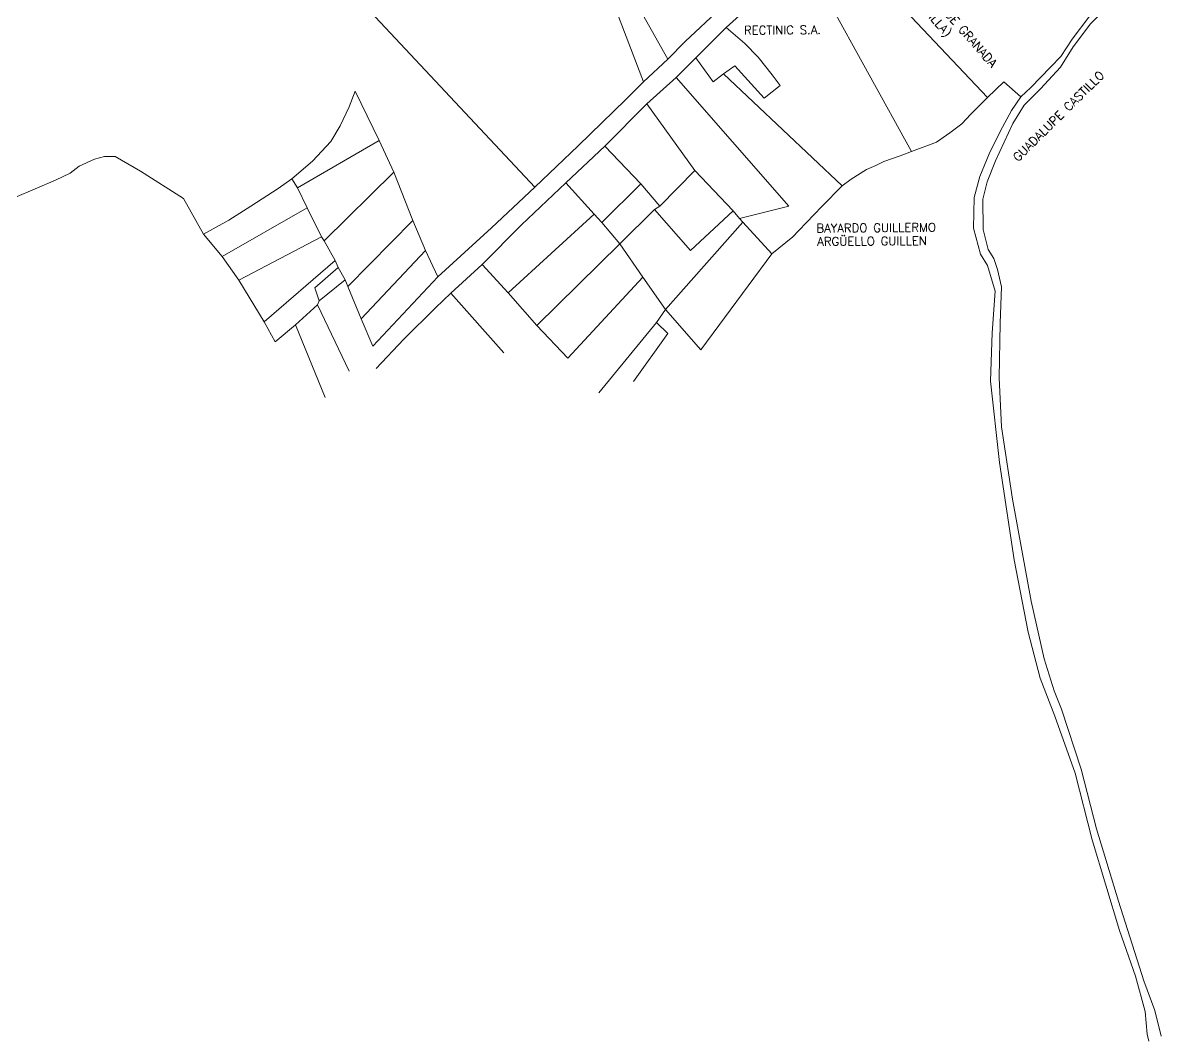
# Model space of a CAD drawing. Header units: millimetres. Extents: x 1956 to 636788, y 2654 to 1331964.
# Drawn here: x 634377 to 636151, y 1328330 to 1329918 of the extents above; entities that cross this region are included whole.
import ezdxf

# ---------------------------------------------------------------- set-up
doc = ezdxf.new("R2010")
doc.units = ezdxf.units.MM
doc.layers.add('2', color=7, linetype='Continuous')
doc.layers.add('textos_terrenos colindantes', color=4, linetype='Continuous')
doc.styles.add('style1', font='romans.shx')

msp = doc.modelspace()

# ---------------------------------------------------------------- linework, layer by layer
at = {"layer": '2', "color": 1, "lineweight": 0}
for p, q in [((635631.546, 1330064.545), (635879.989, 1329801.416)), ((635290.052, 1330025.074), (635382.102, 1329861.526)), ((635591.11, 1330026.216), (635761.509, 1329717.436)), ((635275.549, 1330004.758), (635344.21, 1329825.99)), ((635409.061, 1329888.942), (635464.501, 1329940.722)), ((635472.853, 1329910.465), (635504.13, 1329938.892)), ((635425.294, 1329863.504), (635472.853, 1329910.465)), ((635382.102, 1329861.526), (635409.061, 1329888.942)), ((635344.21, 1329825.99), (635382.102, 1329861.526)), ((635394.774, 1329832.534), (635425.294, 1329863.504)), ((635425.294, 1329863.504), (635452.439, 1329826.106)), ((635468.458, 1329838.54), (635486.507, 1329850.718)), ((635486.507, 1329850.718), (635531.93, 1329800.334)), ((635349.255, 1329791.924), (635394.774, 1329832.534)), ((635570.368, 1329632.024), (635394.774, 1329832.534)), ((635452.439, 1329826.106), (635468.458, 1329838.54)), ((635468.458, 1329838.54), (635653.479, 1329663.689)), ((634894.515, 1329811.565), (634932.032, 1329734.504)), ((635531.93, 1329800.334), (635557.102, 1329820.127)), ((635283.638, 1329725.922), (635349.255, 1329791.924)), ((635423.838, 1329687.874), (635349.255, 1329791.924)), ((634804.673, 1329660.957), (634932.032, 1329734.504)), ((634932.032, 1329734.504), (634955.099, 1329685.165)), ((635222.857, 1329668.304), (635283.638, 1329725.922)), ((635283.638, 1329725.922), (635339.722, 1329667.138)), ((635761.509, 1329717.436), (635743.719, 1329710.85)), ((635743.719, 1329710.85), (635718.304, 1329701.732)), ((634846.25, 1329578.044), (634955.099, 1329685.165)), ((634955.099, 1329685.165), (634984.49, 1329609.639)), ((635369.41, 1329632.28), (635423.838, 1329687.874)), ((635423.838, 1329687.874), (635483.727, 1329624.763)), ((634796.049, 1329674.947), (634804.673, 1329660.957)), ((635267.011, 1329619.447), (635222.857, 1329668.304)), ((635278.939, 1329606.723), (635339.722, 1329667.138)), ((635339.722, 1329667.138), (635369.41, 1329632.28)), ((634804.673, 1329660.957), (634819.883, 1329629.42)), ((634819.883, 1329629.42), (634687.184, 1329553.591)), ((634819.883, 1329629.42), (634842.446, 1329584.403)), ((635306.85, 1329573.391), (635361.275, 1329626.698)), ((635361.275, 1329626.698), (635369.41, 1329632.28)), ((635361.275, 1329626.698), (635417.1, 1329563.084)), ((635493.623, 1329613.059), (635570.368, 1329632.024)), ((634883.267, 1329506.828), (634984.49, 1329609.639)), ((634984.49, 1329609.639), (635004.257, 1329562.847)), ((635132.995, 1329497.106), (635267.011, 1329619.447)), ((635278.939, 1329606.723), (635267.011, 1329619.447)), ((635417.1, 1329563.084), (635483.727, 1329624.763)), ((635483.727, 1329624.763), (635493.623, 1329613.059)), ((635493.623, 1329613.059), (635498.952, 1329607.206)), ((635306.85, 1329573.391), (635278.939, 1329606.723)), ((635378.386, 1329470.869), (635498.952, 1329607.206)), ((635498.952, 1329607.206), (635544.122, 1329557.839)), ((634687.184, 1329553.591), (634658.258, 1329588.449)), ((634713.313, 1329516.703), (634842.446, 1329584.403)), ((634842.446, 1329584.403), (634846.25, 1329578.044)), ((634846.25, 1329578.044), (634863.24, 1329547.267)), ((635177.907, 1329445.962), (635306.85, 1329573.391)), ((635342.871, 1329521.24), (635306.85, 1329573.391)), ((634903.791, 1329456.223), (635004.257, 1329562.847)), ((635004.257, 1329562.847), (635023.268, 1329521.901)), ((634713.313, 1329516.703), (634687.184, 1329553.591)), ((634752.623, 1329451.586), (634863.24, 1329547.267)), ((634863.24, 1329547.267), (634868.056, 1329536.586)), ((635043.566, 1329496.712), (635092.392, 1329541.13)), ((635092.392, 1329541.13), (635132.995, 1329497.106)), ((634868.056, 1329536.586), (634878.96, 1329517.509)), ((634922.038, 1329414.007), (635023.268, 1329521.901)), ((635225.871, 1329395.32), (635342.871, 1329521.24)), ((635378.386, 1329470.869), (635342.871, 1329521.24)), ((634752.623, 1329451.586), (634713.313, 1329516.703)), ((634838.53, 1329484.772), (634878.96, 1329517.509)), ((634878.96, 1329517.509), (634883.267, 1329506.828)), ((634883.267, 1329506.828), (634903.791, 1329456.223)), ((634835.982, 1329478.168), (634838.53, 1329484.772)), ((635043.566, 1329496.712), (635126.29, 1329403.58)), ((635132.995, 1329497.106), (635177.907, 1329445.962)), ((634801.906, 1329446.948), (634835.982, 1329478.168)), ((634835.982, 1329478.168), (634885.412, 1329374.658)), ((635364.391, 1329450.807), (635378.386, 1329470.869)), ((634769.866, 1329420.555), (634752.623, 1329451.586)), ((634903.791, 1329456.223), (634922.038, 1329414.007)), ((635274.338, 1329340.867), (635364.391, 1329450.807)), ((635364.391, 1329450.807), (635382.157, 1329433.755)), ((634769.866, 1329420.555), (634801.906, 1329446.948)), ((634801.906, 1329446.948), (634847.771, 1329334.038)), ((635177.907, 1329445.962), (635225.871, 1329395.32)), ((635382.157, 1329433.755), (635328.218, 1329358.844))]:
    msp.add_line(p, q, dxfattribs=at)
for points in [[(634965.96, 1330105.041), (634904.669, 1330044.372), (634894.927, 1329960.763), (635174.58, 1329661.756)], [(636069.412, 1329944.781), (636040.421, 1329916.606), (636013.453, 1329880.293), (635993.604, 1329849.056), (635962.827, 1329815.036), (635937.394, 1329789.397), (635919.579, 1329760.953), (635892.588, 1329703.036), (635879.596, 1329670.264), (635872.708, 1329642.823), (635873.166, 1329595.546), (635881.263, 1329564.782), (635889.886, 1329550.537), (635895.711, 1329533.5), (635902.034, 1329506.296), (635899.687, 1329449.618), (635898.073, 1329364.474), (635902.057, 1329287.964), (635918.96, 1329175.344), (635948.008, 1329016.197), (635968.235, 1328926.448), (635984.188, 1328876.356), (635995.591, 1328847.874), (636025.979, 1328754.301), (636049.762, 1328661.244), (636083.94, 1328548.348), (636123.442, 1328424.264), (636140.669, 1328378.237), (636150.789, 1328338.319)], [(636039.419, 1329929.061), (636012.196, 1329892.495), (635994.129, 1329865.322), (635978.106, 1329848.822), (635947.84, 1329817.343), (635931.818, 1329802.367)], [(635557.102, 1329820.127), (635544.417, 1329836.919), (635522.597, 1329864.397), (635502.041, 1329885.774), (635472.853, 1329910.465)], [(635174.58, 1329661.756), (635242.226, 1329725.975), (635316.488, 1329798.574), (635344.21, 1329825.99)], [(635931.818, 1329802.367), (635905.675, 1329825.784), (635879.989, 1329801.416)], [(634796.049, 1329674.947), (634828.344, 1329702.356), (634856.831, 1329733.074), (634871.338, 1329757.201), (634885.089, 1329787.176), (634894.515, 1329811.565)], [(635879.989, 1329801.416), (635854.048, 1329775.778), (635840.058, 1329760.291), (635821.497, 1329746.335), (635800.649, 1329732.128), (635761.509, 1329717.436)], [(635931.818, 1329802.367), (635917.314, 1329781.289), (635899.75, 1329748.523), (635882.437, 1329713.47), (635868.172, 1329678.158), (635859.246, 1329645.89), (635858.178, 1329597.599), (635869.314, 1329557.426), (635879.966, 1329539.875), (635891.864, 1329499.446), (635887.223, 1329434.892), (635884.602, 1329359.153), (635898.695, 1329232.304), (635921.654, 1329080.535), (635943.384, 1328968.164), (635962.36, 1328896.463), (635985.163, 1328837.212), (636016.826, 1328747.958), (636043.392, 1328644.223), (636085.925, 1328503.104), (636110.493, 1328431.651), (636125.932, 1328376.476), (636128.943, 1328341.142), (636131.218, 1328330.21)], [(634658.258, 1329588.449), (634627.322, 1329643.898), (634560.298, 1329686.939), (634520.688, 1329709.356), (634503.921, 1329709.378), (634488.673, 1329705.33), (634464.526, 1329694.431), (634450.541, 1329683.774), (634427.918, 1329672.619), (634364.375, 1329645.758)], [(635718.304, 1329701.732), (635705.849, 1329695.394), (635691.615, 1329689.057), (635667.718, 1329674.347), (635653.479, 1329663.689)], [(634658.258, 1329588.449), (634697.66, 1329610.258), (634732.235, 1329632.073), (634774.692, 1329659.47), (634796.049, 1329674.947)], [(635023.268, 1329521.901), (635106.934, 1329598.3), (635174.58, 1329661.756)], [(635092.392, 1329541.13), (635153.94, 1329602.816), (635222.857, 1329668.304)], [(635653.479, 1329663.689), (635621.942, 1329631.704), (635586.08, 1329594.387), (635576.669, 1329584.232), (635544.122, 1329557.839)], [(635544.122, 1329557.839), (635433.449, 1329408.019), (635378.386, 1329470.869)], [(634838.53, 1329484.772), (634831.692, 1329504.86), (634868.056, 1329536.586)], [(634927.591, 1329378.925), (634970.575, 1329424.875), (635019.66, 1329473.612), (635043.566, 1329496.712)]]:
    msp.add_lwpolyline(points, dxfattribs=at)

# ---------------------------------------------------------------- texts
at = {"layer": 'textos_terrenos colindantes', "color": 7, "lineweight": 0, "style": 'style1'}
for s, rotation, p in [('URBANIZACION PUENTES DE GRANADA', 311.288668, (635664.108, 1330100.07)), ('(ANTES HORACIO SEVILLA)', 311.288668, (635662.4, 1330069.035)), ('RECTINIC S.A.', 0.431669, (635500.682, 1329899.659)), ('GUADALUPE CASTILLO', 44.712484, (635927.637, 1329700.656)), ('BAYARDO GUILLERMO', 0.431669, (635613.472, 1329591.103)), ('ARGÜELLO GUILLEN', 0.431669, (635614.796, 1329570.353))]:
    msp.add_text(s, height=13.33221, rotation=rotation, dxfattribs=at).set_placement(p)

doc.saveas('drawing.dxf')
